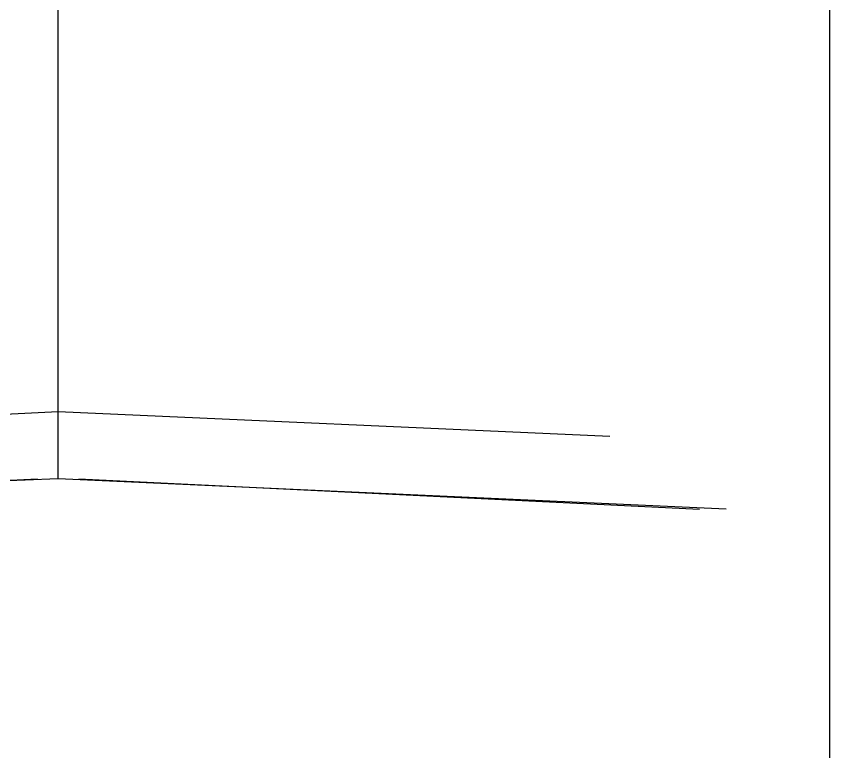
# Model space of a CAD drawing. Extents: x 2937 to 16296674686, y -37409617162 to -250.
# Drawn here: x 16296674161.36 to 16296674185.61, y -37409616788.65 to -37409616766.72 of the extents above; entities that cross this region are included whole.
import ezdxf

# ---------------------------------------------------------------- set-up
doc = ezdxf.new("R2010")
doc.units = 0
doc.header["$LTSCALE"] = 10
doc.header["$MEASUREMENT"] = 0
doc.layers.add('1', color=7, linetype='CONTINUOUS')

msp = doc.modelspace()

# ---------------------------------------------------------------- linework, layer by layer
at = {"layer": '1', "color": 7, "linetype": 'Continuous'}
for p, q in [((16296674162.60664, -37409616778.509537), (16296674162.60664, -37409616750.009621)), ((16296674185.60664, -37409616881.509621), (16296674185.60664, -37409616750.009621)), ((16296674162.60664, -37409616780.509537), (16296674162.60664, -37409616778.509537)), ((16296674162.60664, -37409616780.512444), (16296674162.60664, -37409616780.510269))]:
    msp.add_line(p, q, dxfattribs=at)
for points in [[(16296674144.12084, -37409616779.426132, 0), (16296674146.77103, -37409616779.183548, 0), (16296674149.90147, -37409616778.944199, 0), (16296674153.4177, -37409616778.737022, 0), (16296674157.912371, -37409616778.568947, 0), (16296674162.60664, -37409616778.509537, 0)], [(16296674162.60664, -37409616778.509537, 0), (16296674166.597561, -37409616778.552528, 0), (16296674170.46616, -37409616778.676102, 0), (16296674174.094709, -37409616778.865013, 0), (16296674176.7068, -37409616779.044167, 0), (16296674179.05348, -37409616779.236183, 0), (16296674181.09244, -37409616779.426132, 0)], [(16296674182.51782, -37409616781.417831, 0), (16296674181.894711, -37409616781.193497, 0), (16296674181.380369, -37409616780.632851, 0), (16296674181.150311, -37409616780.038857, 0), (16296674181.09243, -37409616779.426132, 0)], [(16296674183.82682, -37409616782.86367, 0), (16296674183.792919, -37409616781.693077, 0), (16296674183.549509, -37409616780.682404, 0), (16296674183.241091, -37409616780.092987, 0), (16296674182.855961, -37409616779.696007, 0), (16296674182.031851, -37409616779.402641, 0), (16296674181.09244, -37409616779.426132, 0)], [(16296674162.60664, -37409616780.509537, 0), (16296674158.29895, -37409616780.552254, 0), (16296674154.12586, -37409616780.675034, 0), (16296674150.21641, -37409616780.862503, 0), (16296674147.407129, -37409616781.040199, 0), (16296674144.884859, -37409616781.23008, 0), (16296674142.695459, -37409616781.417831, 0)], [(16296674143.484221, -37409616781.414597, 0), (16296674153.8386, -37409616780.699493, 0), (16296674161.991711, -37409616780.51046, 0)], [(16296674162.60664, -37409616780.511528, 0), (16296674161.99164, -37409616780.510513, 0)], [(16296674182.51782, -37409616781.417831, 0), (16296674179.672079, -37409616781.177933, 0), (16296674176.307211, -37409616780.940933, 0), (16296674172.52013, -37409616780.735626, 0), (16296674167.673059, -37409616780.568626, 0), (16296674162.60664, -37409616780.509537, 0)], [(16296674163.221621, -37409616780.510513, 0), (16296674162.60664, -37409616780.511528, 0)], [(16296674162.60664, -37409616780.511528, 0), (16296674162.60664, -37409616780.563942, 0), (16296674162.60664, -37409616780.667061, 0)], [(16296674163.22126, -37409616780.51046, 0), (16296674173.59621, -37409616780.808022, 0), (16296674181.72905, -37409616781.414597, 0)], [(16296674162.60664, -37409616780.667061, 0), (16296674157.926991, -37409616780.734894, 0), (16296674154.252319, -37409616780.874138, 0)], [(16296674162.60664, -37409616780.667061, 0), (16296674167.286289, -37409616780.734756, 0), (16296674170.96096, -37409616780.874138, 0)], [(16296674162.60664, -37409616780.667061, 0), (16296674162.606649, -37409616780.790833, 0), (16296674162.606661, -37409616780.908417, 0), (16296674162.60667, -37409616781.07885, 0), (16296674162.606689, -37409616781.323868, 0)], [(16296674170.96096, -37409616780.874138, 0), (16296674173.41469, -37409616781.126534, 0), (16296674175.336411, -37409616781.387947, 0)], [(16296674162.606689, -37409616781.323868, 0), (16296674158.719469, -37409616781.332527, 0), (16296674155.004601, -37409616781.35408, 0), (16296674152.30732, -37409616781.373207, 0), (16296674149.876869, -37409616781.387932, 0)], [(16296674162.606581, -37409616782.493187, 0), (16296674162.60659, -37409616782.461777, 0), (16296674162.6066, -37409616782.430206, 0), (16296674162.6066, -37409616782.398514, 0), (16296674162.606609, -37409616782.366737, 0), (16296674162.606621, -37409616782.3349, 0), (16296674162.606621, -37409616782.303032, 0), (16296674162.60663, -37409616782.271179, 0), (16296674162.60664, -37409616782.239357, 0), (16296674162.60664, -37409616782.207626, 0), (16296674162.606649, -37409616782.175987, 0), (16296674162.606649, -37409616782.144493, 0), (16296674162.606661, -37409616782.113159, 0), (16296674162.606661, -37409616782.082031, 0), (16296674162.60667, -37409616782.05114, 0), (16296674162.60668, -37409616782.0205, 0), (16296674162.60668, -37409616781.990173, 0), (16296674162.606689, -37409616781.960152, 0), (16296674162.606689, -37409616781.930496, 0), (16296674162.606701, -37409616781.90123, 0), (16296674162.606701, -37409616781.872383, 0), (16296674162.60671, -37409616781.843964, 0), (16296674162.60671, -37409616781.816032, 0), (16296674162.60672, -37409616781.788597, 0), (16296674162.60672, -37409616781.761703, 0), (16296674162.60673, -37409616781.735352, 0), (16296674162.60673, -37409616781.709587, 0), (16296674162.606741, -37409616781.684448, 0), (16296674162.606741, -37409616781.659927, 0), (16296674162.606741, -37409616781.636078, 0), (16296674162.60675, -37409616781.612923, 0), (16296674162.60675, -37409616781.590446, 0), (16296674162.60675, -37409616781.568733, 0), (16296674162.60676, -37409616781.547752, 0), (16296674162.60676, -37409616781.527557, 0), (16296674162.60676, -37409616781.508163, 0), (16296674162.60677, -37409616781.489563, 0), (16296674162.60677, -37409616781.471809, 0), (16296674162.60677, -37409616781.45491, 0), (16296674162.606779, -37409616781.438881, 0), (16296674162.606779, -37409616781.423729, 0), (16296674162.606779, -37409616781.409477, 0), (16296674162.606779, -37409616781.396149, 0), (16296674162.606779, -37409616781.383751, 0), (16296674162.606779, -37409616781.372276, 0), (16296674162.606779, -37409616781.361778, 0), (16296674162.606779, -37409616781.352226, 0), (16296674162.606779, -37409616781.343674, 0), (16296674162.606779, -37409616781.336067, 0), (16296674162.606791, -37409616781.329483, 0), (16296674162.606791, -37409616781.323868, 0)], [(16296674175.336411, -37409616781.387932, 0), (16296674172.19413, -37409616781.368187, 0), (16296674168.648199, -37409616781.343887, 0), (16296674165.669571, -37409616781.329277, 0), (16296674162.606689, -37409616781.323868, 0)], [(16296674175.91807, -37409616782.536812, 0), (16296674175.90131, -37409616782.105103, 0), (16296674175.747379, -37409616781.696854, 0), (16296674175.335951, -37409616781.387932, 0)], [(16296674181.72905, -37409616781.414597, 0), (16296674181.64493, -37409616781.413567, 0), (16296674181.490219, -37409616781.412537, 0), (16296674181.022079, -37409616781.410172, 0), (16296674180.400471, -37409616781.407501, 0), (16296674179.593149, -37409616781.404518, 0), (16296674177.716539, -37409616781.397873, 0), (16296674175.336411, -37409616781.387947, 0)], [(16296674182.631651, -37409616782.485764, 0), (16296674182.63352, -37409616782.454781, 0), (16296674182.63443, -37409616782.423759, 0), (16296674182.634371, -37409616782.392723, 0), (16296674182.633341, -37409616782.361702, 0), (16296674182.631359, -37409616782.330727, 0), (16296674182.62842, -37409616782.299843, 0), (16296674182.624519, -37409616782.269043, 0), (16296674182.619659, -37409616782.238388, 0), (16296674182.613859, -37409616782.207893, 0), (16296674182.607109, -37409616782.177597, 0), (16296674182.59943, -37409616782.14753, 0), (16296674182.590811, -37409616782.117706, 0), (16296674182.58128, -37409616782.088181, 0), (16296674182.570841, -37409616782.058952, 0), (16296674182.55949, -37409616782.030067, 0), (16296674182.547251, -37409616782.001541, 0), (16296674182.53413, -37409616781.973412, 0), (16296674182.520149, -37409616781.945709, 0), (16296674182.50531, -37409616781.918449, 0), (16296674182.48963, -37409616781.891663, 0), (16296674182.473129, -37409616781.865372, 0), (16296674182.45582, -37409616781.839607, 0), (16296674182.437731, -37409616781.8144, 0), (16296674182.41885, -37409616781.789757, 0), (16296674182.399229, -37409616781.765717, 0), (16296674182.37886, -37409616781.742302, 0), (16296674182.35778, -37409616781.719521, 0), (16296674182.336, -37409616781.697411, 0), (16296674182.313551, -37409616781.675987, 0), (16296674182.29044, -37409616781.655273, 0), (16296674182.266701, -37409616781.635277, 0), (16296674182.24235, -37409616781.616043, 0), (16296674182.217421, -37409616781.597557, 0), (16296674182.191919, -37409616781.579857, 0), (16296674182.16589, -37409616781.562973, 0), (16296674182.139351, -37409616781.546883, 0), (16296674182.11232, -37409616781.531631, 0), (16296674182.084829, -37409616781.517227, 0), (16296674182.0569, -37409616781.503677, 0), (16296674182.02857, -37409616781.49102, 0), (16296674181.999861, -37409616781.479233, 0), (16296674181.9708, -37409616781.468353, 0), (16296674181.94141, -37409616781.458366, 0), (16296674181.91173, -37409616781.449303, 0), (16296674181.881781, -37409616781.441162, 0), (16296674181.851601, -37409616781.43396, 0), (16296674181.821199, -37409616781.427696, 0), (16296674181.790621, -37409616781.422379, 0), (16296674181.759899, -37409616781.418007, 0), (16296674181.72905, -37409616781.414597, 0)], [(16296674181.73023, -37409616781.414627, 0), (16296674181.729561, -37409616781.414619, 0), (16296674181.72905, -37409616781.414597, 0)], [(16296674182.63295, -37409616782.485153, 0), (16296674182.6348, -37409616782.454178, 0), (16296674182.635679, -37409616782.423157, 0), (16296674182.635611, -37409616782.392143, 0), (16296674182.634569, -37409616782.361137, 0), (16296674182.632561, -37409616782.330177, 0), (16296674182.629601, -37409616782.299294, 0), (16296674182.62569, -37409616782.268517, 0), (16296674182.620819, -37409616782.237877, 0), (16296674182.615, -37409616782.207413, 0), (16296674182.60824, -37409616782.177132, 0), (16296674182.60054, -37409616782.147072, 0), (16296674182.591921, -37409616782.117271, 0), (16296674182.582371, -37409616782.087753, 0), (16296674182.571911, -37409616782.058548, 0), (16296674182.560551, -37409616782.029678, 0), (16296674182.548309, -37409616782.001167, 0), (16296674182.535179, -37409616781.973061, 0), (16296674182.521191, -37409616781.945374, 0), (16296674182.50635, -37409616781.918129, 0), (16296674182.49066, -37409616781.891357, 0), (16296674182.474159, -37409616781.865089, 0), (16296674182.45685, -37409616781.839348, 0), (16296674182.438749, -37409616781.814148, 0), (16296674182.41987, -37409616781.789528, 0), (16296674182.40024, -37409616781.765503, 0), (16296674182.379881, -37409616781.742104, 0), (16296674182.358801, -37409616781.719337, 0), (16296674182.337021, -37409616781.697243, 0), (16296674182.314569, -37409616781.675827, 0), (16296674182.29146, -37409616781.655144, 0), (16296674182.267719, -37409616781.635147, 0), (16296674182.24338, -37409616781.615929, 0), (16296674182.218451, -37409616781.597458, 0), (16296674182.192961, -37409616781.579781, 0), (16296674182.166929, -37409616781.562889, 0), (16296674182.1404, -37409616781.546822, 0), (16296674182.113371, -37409616781.531593, 0), (16296674182.08589, -37409616781.517197, 0), (16296674182.05797, -37409616781.503662, 0), (16296674182.02965, -37409616781.490997, 0), (16296674182.00095, -37409616781.479233, 0), (16296674181.971901, -37409616781.468353, 0), (16296674181.94252, -37409616781.458366, 0), (16296674181.912849, -37409616781.449318, 0), (16296674181.88291, -37409616781.441177, 0), (16296674181.85273, -37409616781.433983, 0), (16296674181.82235, -37409616781.427727, 0), (16296674181.79178, -37409616781.422409, 0), (16296674181.76107, -37409616781.418053, 0), (16296674181.73023, -37409616781.414627, 0)], [(16296674182.51782, -37409616781.417831, 0), (16296674182.07674, -37409616781.416069, 0), (16296674181.73023, -37409616781.414627, 0)], [(16296674183.423941, -37409616782.488663, 0), (16296674183.425791, -37409616782.457619, 0), (16296674183.42667, -37409616782.426537, 0), (16296674183.42659, -37409616782.395447, 0), (16296674183.425541, -37409616782.364372, 0), (16296674183.423519, -37409616782.333344, 0), (16296674183.420549, -37409616782.302391, 0), (16296674183.416611, -37409616782.271553, 0), (16296674183.411711, -37409616782.240852, 0), (16296674183.405861, -37409616782.210312, 0), (16296674183.399071, -37409616782.17997, 0), (16296674183.391331, -37409616782.149857, 0), (16296674183.38266, -37409616782.120003, 0), (16296674183.37307, -37409616782.090424, 0), (16296674183.36256, -37409616782.061157, 0), (16296674183.351151, -37409616782.032227, 0), (16296674183.33885, -37409616782.003677, 0), (16296674183.325661, -37409616781.975517, 0), (16296674183.3116, -37409616781.947792, 0), (16296674183.29669, -37409616781.920509, 0), (16296674183.280939, -37409616781.8937, 0), (16296674183.26436, -37409616781.867393, 0), (16296674183.246981, -37409616781.841621, 0), (16296674183.2288, -37409616781.816399, 0), (16296674183.209841, -37409616781.791748, 0), (16296674183.19013, -37409616781.767708, 0), (16296674183.16968, -37409616781.744293, 0), (16296674183.14851, -37409616781.721512, 0), (16296674183.12664, -37409616781.699409, 0), (16296674183.104099, -37409616781.678001, 0), (16296674183.0809, -37409616781.657303, 0), (16296674183.05707, -37409616781.637329, 0), (16296674183.032631, -37409616781.618103, 0), (16296674183.007601, -37409616781.599663, 0), (16296674182.982019, -37409616781.581993, 0), (16296674182.955891, -37409616781.565132, 0), (16296674182.92926, -37409616781.549103, 0), (16296674182.90214, -37409616781.53389, 0), (16296674182.874559, -37409616781.519539, 0), (16296674182.84654, -37409616781.50605, 0), (16296674182.818119, -37409616781.493439, 0), (16296674182.78933, -37409616781.481712, 0), (16296674182.76018, -37409616781.470886, 0), (16296674182.730709, -37409616781.460983, 0), (16296674182.700939, -37409616781.452003, 0), (16296674182.670919, -37409616781.443939, 0), (16296674182.64065, -37409616781.436813, 0), (16296674182.61018, -37409616781.430641, 0), (16296674182.579531, -37409616781.425423, 0), (16296674182.548731, -37409616781.421143, 0), (16296674182.51782, -37409616781.417831, 0)], [(16296674182.51782, -37409616781.417831, 0), (16296674182.99966, -37409616781.586304, 0), (16296674183.30427, -37409616781.896759, 0), (16296674183.454109, -37409616782.488777, 0)], [(16296674162.60664, -37409616782.493202, 0), (16296674157.701389, -37409616782.504204, 0), (16296674154.67062, -37409616782.518257, 0), (16296674151.84478, -37409616782.531517, 0), (16296674149.295191, -37409616782.536819, 0)], [(16296674175.918091, -37409616782.536819, 0), (16296674173.97468, -37409616782.533592, 0), (16296674171.8571, -37409616782.52491, 0), (16296674168.91025, -37409616782.510239, 0), (16296674165.79999, -37409616782.498177, 0), (16296674162.60664, -37409616782.493202, 0)], [(16296674182.63166, -37409616782.485764, 0), (16296674182.34984, -37409616782.500526, 0), (16296674181.59581, -37409616782.513008, 0), (16296674180.386801, -37409616782.523743, 0), (16296674178.41666, -37409616782.53334, 0), (16296674175.918091, -37409616782.536819, 0)], [(16296674182.63295, -37409616782.485153, 0), (16296674182.071171, -37409616790.0382, 0), (16296674181.629761, -37409616795.97274, 0)], [(16296674182.63295, -37409616782.485153, 0), (16296674182.63232, -37409616782.485497, 0), (16296674182.63166, -37409616782.485764, 0)], [(16296674183.423941, -37409616782.488663, 0), (16296674182.98152, -37409616782.486717, 0), (16296674182.63295, -37409616782.485153, 0)], [(16296674183.454109, -37409616782.488777, 0), (16296674183.25531, -37409616785.087471, 0), (16296674183.039789, -37409616787.907051, 0), (16296674182.666719, -37409616792.793007, 0)], [(16296674183.454109, -37409616782.488777, 0), (16296674183.43722, -37409616782.488708, 0), (16296674183.423941, -37409616782.488663, 0)], [(16296674183.454109, -37409616782.488777, 0), (16296674183.563271, -37409616782.690002, 0), (16296674183.82682, -37409616782.86367, 0)], [(16296674183.82682, -37409616782.86367, 0), (16296674183.618641, -37409616786.176819, 0), (16296674183.38843, -37409616789.844711, 0), (16296674183.19199, -37409616792.977142, 0), (16296674182.981569, -37409616796.335007, 0)]]:
    msp.add_polyline3d(points, dxfattribs=at)

doc.saveas('drawing.dxf')
